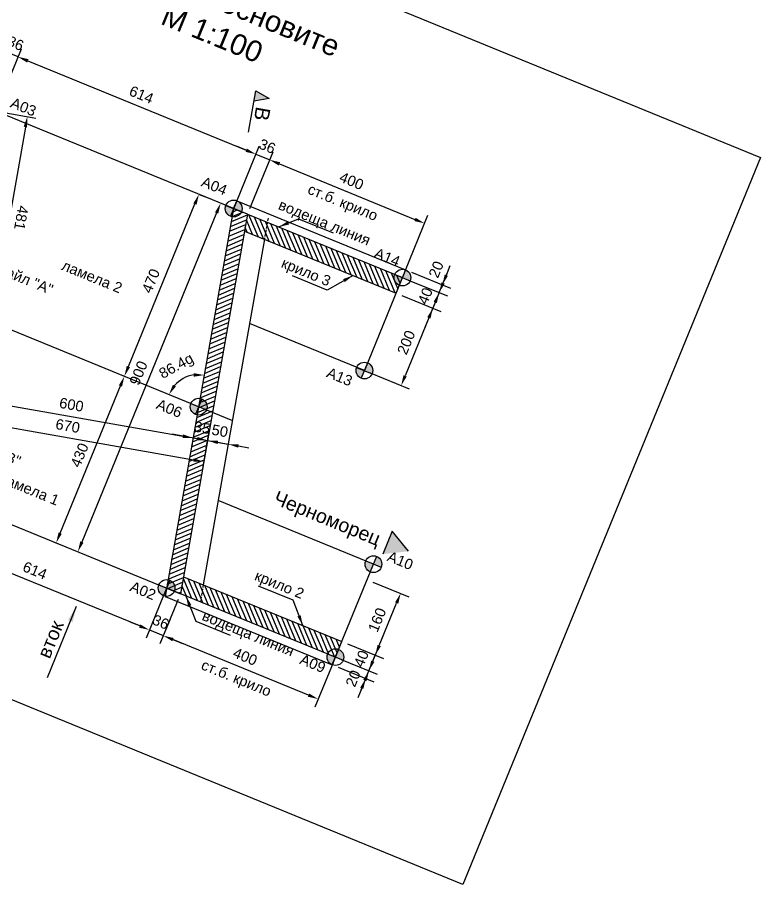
# Model space of a CAD drawing. Header units: centimetres. Extents: x 8495135 to 959133560, y 4530079 to 463453963.
# Drawn here: x 959127016 to 959128792, y 463411505 to 463413578 of the extents above; entities that cross this region are included whole.
import ezdxf
from ezdxf.enums import TextEntityAlignment as Align

# ---------------------------------------------------------------- set-up
doc = ezdxf.new("R2010")
doc.units = ezdxf.units.CM
doc.header["$LTSCALE"] = 0.1
doc.linetypes.add('CONTINU', pattern=[0])
doc.linetypes.add('HIDDEN', pattern=[9.525, 6.35, -3.175])
for name, color, linetype in [('br_dimension', 1, 'Continuous'), ('br_hatch', 9, 'Continuous'), ('br_hatch_dark', 8, 'Continuous'), ('br_view_yellow', 2, 'Continuous')]:
    doc.layers.add(name, color=color, linetype=linetype)
doc.layers.add('br_text', color=2, linetype='Continuous', lineweight=35)
doc.styles.add('1-10 cm', font='arial.ttf', dxfattribs={"height": 2.5})
doc.styles.add('1-50 cm', font='arial.ttf', dxfattribs={"height": 12.5})
doc.styles.add('MM 1 to 150', font='arial.ttf', dxfattribs={"height": 37.5})
doc.styles.add('MM_ARIAL', font='arial.ttf')
doc.dimstyles.new('MM DIM 1 to 100', dxfattribs={"dimscale": 10, "dimtxt": 2.5, "dimasz": 2.5, "dimexe": 2.1, "dimexo": 1.5, "dimgap": 1.5, "dimtad": 1, "dimdec": 0, "dimdsep": 46, "dimtxsty": 'MM_ARIAL', "dimcen": 3, "dimclrd": 1, "dimclre": 1, "dimclrt": 7, "dimaunit": 2, "dimadec": 1, "dimazin": 0, "dimtp": 100, "dimtm": 3, "dimtfac": 1, "dimtdec": 0, "dimtix": 1, "dimtmove": 0, "dimatfit": 3, "dimfxl": 0, "dimtolj": 1, "dimtzin": 0, "dimarcsym": 0})
doc.dimstyles.new('MM DIM 1 to 150', dxfattribs={"dimscale": 15, "dimtxt": 2.5, "dimasz": 2.5, "dimexe": 2.1, "dimexo": 1.5, "dimgap": 1.5, "dimtad": 1, "dimdec": 0, "dimdsep": 46, "dimtxsty": 'MM_ARIAL', "dimcen": 3, "dimclrd": 1, "dimclre": 1, "dimclrt": 7, "dimaunit": 2, "dimadec": 1, "dimazin": 0, "dimtp": 100, "dimtm": 3, "dimtfac": 1, "dimtdec": 0, "dimtix": 1, "dimtmove": 0, "dimatfit": 3, "dimfxl": 0, "dimtolj": 1, "dimtzin": 0, "dimarcsym": 0})
pattern_1 = [(112.73354268, (968722052.419, 464404713.911), (-9.223120103, -3.864460579), [])]

# ---------------------------------------------------------------- blocks, each defined once
blk = doc.blocks.new('*D1102')
at = {"layer": 'br_hatch', "color": 1, "lineweight": -2, "transparency": 16777216}
for p, q in [((959126844.8, 463412677), (959126848.5, 463412698)), ((959126869.5, 463412672.9), (959127411.1, 463412577.3)), ((959127433.1, 463412558.1), (959127432.1, 463412552.2))]:
    blk.add_line(p, q, dxfattribs=at)
at = {"layer": 'br_hatch', "color": 1, "transparency": 16777216}
for points in [[(959126870.2, 463412677), (959126868.8, 463412668.8), (959126844.9, 463412677.3)], [(959127411.8, 463412581.4), (959127410.4, 463412573.2), (959127435.7, 463412572.9)]]:
    blk.add_solid(points, dxfattribs=at)
at = {"layer": 'br_hatch', "color": 7, "transparency": 16777216, "insert": (959127145.1, 463412652.4), "char_height": 25, "attachment_point": 5, "rotation": 349.9818, "style": 'MM_ARIAL'}
blk.add_mtext('\\A1;600', dxfattribs=at)
blk = doc.blocks.new('*D1103')
at = {"layer": 'br_hatch', "color": 1, "lineweight": -2, "transparency": 16777216}
for p, q in [((959127411.1, 463412577.3), (959127386.5, 463412581.6)), ((959127467.2, 463412549.6), (959127473.9, 463412587.5)), ((959127433.1, 463412558.1), (959127432.1, 463412552.2)), ((959127435.7, 463412572.9), (959127470.2, 463412566.8)), ((959127494.8, 463412562.5), (959127519.4, 463412558.1))]:
    blk.add_line(p, q, dxfattribs=at)
at = {"layer": 'br_hatch', "color": 1, "transparency": 16777216}
for points in [[(959127411.8, 463412581.4), (959127410.4, 463412573.2), (959127435.7, 463412572.9)], [(959127495.5, 463412566.6), (959127494.1, 463412558.4), (959127470.2, 463412566.8)]]:
    blk.add_solid(points, dxfattribs=at)
at = {"layer": 'br_hatch', "color": 7, "transparency": 16777216, "insert": (959127457.8, 463412597.2), "char_height": 25, "attachment_point": 5, "rotation": 349.9818, "style": 'MM_ARIAL'}
blk.add_mtext('\\A1;35', dxfattribs=at)
blk = doc.blocks.new('*D1104')
at = {"layer": 'br_hatch', "color": 1, "lineweight": -2, "transparency": 16777216}
for p, q in [((959127399.9, 463412186.9), (959127356.5, 463412081)), ((959127711.5, 463411958.3), (959127387.6, 463412090.9)), ((959127770, 463412035.3), (959127726.7, 463411929.4))]:
    blk.add_line(p, q, dxfattribs=at)
at = {"layer": 'br_hatch', "color": 1, "transparency": 16777216}
for points in [[(959127389.2, 463412094.8), (959127386, 463412087.1), (959127364.5, 463412100.4)], [(959127713.1, 463411962.2), (959127709.9, 463411954.5), (959127734.6, 463411948.9)]]:
    blk.add_solid(points, dxfattribs=at)
at = {"layer": 'br_hatch', "color": 7, "transparency": 16777216, "char_height": 25, "attachment_point": 5, "rotation": 337.7335, "style": 'MM_ARIAL'}
for s, insert in [('\\A1;400', (959127560.1, 463412050.3)), ('\\A1;ст.б. крило', (959127537.7, 463411995.7))]:
    blk.add_mtext(s, dxfattribs=dict(at, insert=insert))
blk = doc.blocks.new('*D1105')
at = {"layer": 'br_hatch', "color": 1, "lineweight": -2, "transparency": 16777216}
for p, q in [((959126798.5, 463412433.1), (959126755.2, 463412327.2)), ((959127308.2, 463412123.5), (959126786.3, 463412337.2)), ((959127366.7, 463412200.4), (959127323.4, 463412094.6))]:
    blk.add_line(p, q, dxfattribs=at)
at = {"layer": 'br_hatch', "color": 1, "transparency": 16777216}
for points in [[(959126787.8, 463412341), (959126784.7, 463412333.3), (959126763.1, 463412346.6)], [(959127309.8, 463412127.3), (959127306.6, 463412119.6), (959127331.3, 463412114)]]:
    blk.add_solid(points, dxfattribs=at)
at = {"layer": 'br_hatch', "color": 7, "transparency": 16777216, "insert": (959127057.7, 463412256), "char_height": 25, "attachment_point": 5, "rotation": 337.7335, "style": 'MM_ARIAL'}
blk.add_mtext('\\A1;614', dxfattribs=at)
blk = doc.blocks.new('*D1108')
at = {"layer": 'br_hatch', "color": 1, "lineweight": -2, "transparency": 16777216}
for p, q in [((959126937, 463413381.3), (959126992.3, 463413516.4)), ((959126961.2, 463413506.5), (959126938, 463413515.9)), ((959126970.1, 463413367.8), (959127025.4, 463413502.9)), ((959127017.4, 463413483.4), (959126984.3, 463413497)), ((959127040.6, 463413474), (959127063.7, 463413464.5))]:
    blk.add_line(p, q, dxfattribs=at)
at = {"layer": 'br_hatch', "color": 1, "transparency": 16777216}
for points in [[(959126962.7, 463413510.3), (959126959.6, 463413502.6), (959126984.3, 463413497)], [(959127042.2, 463413477.8), (959127039, 463413470.1), (959127017.4, 463413483.4)]]:
    blk.add_solid(points, dxfattribs=at)
at = {"layer": 'br_hatch', "color": 7, "transparency": 16777216, "insert": (959127011.4, 463413515.9), "char_height": 25, "attachment_point": 5, "rotation": 337.7335, "style": 'MM_ARIAL'}
blk.add_mtext('\\A1;36', dxfattribs=at)
blk = doc.blocks.new('*D1109')
at = {"layer": 'br_hatch', "color": 1, "lineweight": -2, "transparency": 16777216}
for p, q in [((959126970.1, 463413367.8), (959127025.5, 463413503.2)), ((959127040.7, 463413474.3), (959127562.6, 463413260.6)), ((959127538.3, 463413135.1), (959127593.7, 463413270.5))]:
    blk.add_line(p, q, dxfattribs=at)
at = {"layer": 'br_hatch', "color": 1, "transparency": 16777216}
for points in [[(959127042.3, 463413478.1), (959127039.1, 463413470.4), (959127017.6, 463413483.8)], [(959127564.2, 463413264.4), (959127561.1, 463413256.7), (959127585.8, 463413251.1)]]:
    blk.add_solid(points, dxfattribs=at)
at = {"layer": 'br_hatch', "color": 7, "transparency": 16777216, "insert": (959127312.2, 463413393.1), "char_height": 25, "attachment_point": 5, "rotation": 337.7335, "style": 'MM_ARIAL'}
blk.add_mtext('\\A1;614', dxfattribs=at)
blk = doc.blocks.new('*D1110')
at = {"layer": 'br_hatch', "color": 1, "lineweight": -2, "transparency": 16777216}
for p, q in [((959127538.3, 463413135.1), (959127593.7, 463413270.5)), ((959127562.6, 463413260.6), (959127539.5, 463413270.1)), ((959127571.4, 463413121.6), (959127626.9, 463413257)), ((959127585.8, 463413251.1), (959127618.9, 463413237.5)), ((959127642.1, 463413228.1), (959127665.2, 463413218.6))]:
    blk.add_line(p, q, dxfattribs=at)
at = {"layer": 'br_hatch', "color": 1, "transparency": 16777216}
for points in [[(959127564.2, 463413264.4), (959127561.1, 463413256.7), (959127585.8, 463413251.1)], [(959127643.6, 463413231.9), (959127640.5, 463413224.2), (959127618.9, 463413237.5)]]:
    blk.add_solid(points, dxfattribs=at)
at = {"layer": 'br_hatch', "color": 7, "transparency": 16777216, "insert": (959127612.9, 463413270), "char_height": 25, "attachment_point": 5, "rotation": 337.7335, "style": 'MM_ARIAL'}
blk.add_mtext('\\A1;36', dxfattribs=at)
blk = doc.blocks.new('*D1111')
at = {"layer": 'br_hatch', "color": 1, "lineweight": -2, "transparency": 16777216}
for p, q in [((959127571.4, 463413121.6), (959127626.8, 463413256.7)), ((959127642, 463413227.8), (959127965.9, 463413095.2)), ((959127941.6, 463412970), (959127996.9, 463413105.2))]:
    blk.add_line(p, q, dxfattribs=at)
at = {"layer": 'br_hatch', "color": 1, "transparency": 16777216}
for points in [[(959127643.5, 463413231.7), (959127640.4, 463413224), (959127618.8, 463413237.3)], [(959127967.4, 463413099.1), (959127964.3, 463413091.3), (959127989, 463413085.7)]]:
    blk.add_solid(points, dxfattribs=at)
at = {"layer": 'br_hatch', "color": 7, "transparency": 16777216, "char_height": 25, "attachment_point": 5, "rotation": 337.7335, "style": 'MM_ARIAL'}
for s, insert in [('\\A1;400', (959127814.4, 463413187.2)), ('\\A1;ст.б. крило', (959127792.1, 463413132.6))]:
    blk.add_mtext(s, dxfattribs=dict(at, insert=insert))
blk = doc.blocks.new('*D1098')
at = {"layer": 'br_hatch', "color": 1, "lineweight": -2, "transparency": 16777216}
for p, q in [((959126809.1, 463412676), (959126797.8, 463412611.9)), ((959126826.1, 463412628.2), (959127436.6, 463412520.3)), ((959127468.9, 463412559.5), (959127457.6, 463412495.3))]:
    blk.add_line(p, q, dxfattribs=at)
at = {"layer": 'br_hatch', "color": 1, "transparency": 16777216}
for points in [[(959126826.8, 463412632.3), (959126825.3, 463412624.1), (959126801.4, 463412632.5)], [(959127437.3, 463412524.4), (959127435.9, 463412516.2), (959127461.2, 463412516)]]:
    blk.add_solid(points, dxfattribs=at)
at = {"layer": 'br_hatch', "color": 7, "transparency": 16777216, "insert": (959127136.2, 463412601.6), "char_height": 25, "attachment_point": 5, "rotation": 349.9818, "style": 'MM_ARIAL'}
blk.add_mtext('\\A1;670', dxfattribs=at)
blk = doc.blocks.new('*D1100')
at = {"layer": 'br_hatch', "color": 1, "lineweight": -2, "transparency": 16777216}
for p, q in [((959127265.1, 463412722.9), (959127291, 463412712.4)), ((959127118.1, 463412345.5), (959127262.1, 463412697.2)), ((959127102.2, 463412325), (959127128, 463412314.4))]:
    blk.add_line(p, q, dxfattribs=at)
at = {"layer": 'br_hatch', "color": 1, "transparency": 16777216}
for points in [[(959127258.2, 463412698.8), (959127265.9, 463412695.6), (959127271.5, 463412720.3)], [(959127114.2, 463412347.1), (959127121.9, 463412343.9), (959127108.6, 463412322.3)]]:
    blk.add_solid(points, dxfattribs=at)
at = {"layer": 'br_hatch', "color": 7, "transparency": 16777216, "insert": (959127164.4, 463412531.8), "char_height": 25, "attachment_point": 5, "rotation": 67.7335, "style": 'MM_ARIAL'}
blk.add_mtext('\\A1;430', dxfattribs=at)
blk = doc.blocks.new('*U1015')
at = {"linetype": 'CONTINU', "ltscale": 0.5}
blk.add_hatch(color=256, dxfattribs=at).paths.add_polyline_path([(87.5, 35), (100, 0), (75, 0)])
at = {"lineweight": -3, "ltscale": 0.5}
for p, q in [((87.5, 35), (75, 0)), ((100, 0), (87.5, 35))]:
    blk.add_line(p, q, dxfattribs=at)
at = {"ltscale": 0.5}
blk.add_line((0, 0), (100, 0), dxfattribs=at)
at = {"color": 7, "ltscale": 0.5, "style": '1-50 cm'}
blk.add_attdef('1', text='', height=35, dxfattribs=at).set_placement((48.3, 24.7), align=Align.MIDDLE_CENTER)
blk = doc.blocks.new('*D1099')
at = {"layer": 'br_hatch', "color": 1, "lineweight": -2, "transparency": 16777216}
for p, q in [((959127366.7, 463412200.4), (959127323.4, 463412094.6)), ((959127308.2, 463412123.5), (959127285, 463412132.9)), ((959127380.5, 463412139.6), (959127356.5, 463412081)), ((959127331.3, 463412114), (959127364.5, 463412100.4)), ((959127387.6, 463412090.9), (959127410.7, 463412081.5))]:
    blk.add_line(p, q, dxfattribs=at)
at = {"layer": 'br_hatch', "color": 1, "transparency": 16777216}
for points in [[(959127309.8, 463412127.3), (959127306.6, 463412119.6), (959127331.3, 463412114)], [(959127389.2, 463412094.8), (959127386, 463412087.1), (959127364.5, 463412100.4)]]:
    blk.add_solid(points, dxfattribs=at)
at = {"layer": 'br_hatch', "color": 7, "transparency": 16777216, "insert": (959127358.4, 463412132.9), "char_height": 25, "attachment_point": 5, "rotation": 337.7335, "style": 'MM_ARIAL'}
blk.add_mtext('\\A1;36', dxfattribs=at)
blk = doc.blocks.new('*U1116')
at = {"layer": 'br_dimension', "ltscale": 0.5}
for points in [[(-20, 0, 0.414214), (0, -20), (0, 0)], [(20, 0, 0.414214), (0, 20), (0, 0)]]:
    blk.add_hatch(color=256, dxfattribs=at).paths.add_polyline_path(points)
for p, q in [((-20, 0), (20, 0)), ((0, 20), (0, -20))]:
    blk.add_line(p, q, dxfattribs=at)
blk.add_circle((0, 0), 20, dxfattribs=at)
at = {"layer": 'br_dimension', "linetype": 'CONTINU', "ltscale": 0.5, "style": '1-10 cm'}
blk.add_attdef('KM', (26.1, 21.9), '', height=25, dxfattribs=at)
blk = doc.blocks.new('*U1115')
at = {"layer": 'br_dimension', "ltscale": 0.5}
for points in [[(-20, 0, 0.414214), (0, -20), (0, 0)], [(20, 0, 0.414214), (0, 20), (0, 0)]]:
    blk.add_hatch(color=256, dxfattribs=at).paths.add_polyline_path(points)
for p, q in [((-20, 0), (20, 0)), ((0, 20), (0, -20))]:
    blk.add_line(p, q, dxfattribs=at)
blk.add_circle((0, 0), 20, dxfattribs=at)
at = {"layer": 'br_dimension', "linetype": 'CONTINU', "ltscale": 0.5, "style": '1-10 cm'}
blk.add_attdef('KM', (-94.4, 19.9), '', height=25, dxfattribs=at)
blk = doc.blocks.new('*U1113')
at = {"layer": 'br_dimension', "ltscale": 0.5}
for points in [[(-20, 0, 0.414214), (0, -20), (0, 0)], [(20, 0, 0.414214), (0, 20), (0, 0)]]:
    blk.add_hatch(color=256, dxfattribs=at).paths.add_polyline_path(points)
for p, q in [((-20, 0), (20, 0)), ((0, 20), (0, -20))]:
    blk.add_line(p, q, dxfattribs=at)
blk.add_circle((0, 0), 20, dxfattribs=at)
at = {"layer": 'br_dimension', "linetype": 'CONTINU', "ltscale": 0.5, "style": '1-10 cm'}
blk.add_attdef('KM', (-80.8, -39.6), '', height=25, dxfattribs=at)
blk = doc.blocks.new('*U1120')
at = {"layer": 'br_dimension', "ltscale": 0.5}
for points in [[(-20, 0, 0.414214), (0, -20), (0, 0)], [(20, 0, 0.414214), (0, 20), (0, 0)]]:
    blk.add_hatch(color=256, dxfattribs=at).paths.add_polyline_path(points)
for p, q in [((-20, 0), (20, 0)), ((0, 20), (0, -20))]:
    blk.add_line(p, q, dxfattribs=at)
blk.add_circle((0, 0), 20, dxfattribs=at)
at = {"layer": 'br_dimension', "linetype": 'CONTINU', "ltscale": 0.5, "style": '1-10 cm'}
blk.add_attdef('KM', (-75.3, -47.1), '', height=25, dxfattribs=at)
blk = doc.blocks.new('*U1114')
at = {"layer": 'br_dimension', "ltscale": 0.5}
for points in [[(-20, 0, 0.414214), (0, -20), (0, 0)], [(20, 0, 0.414214), (0, 20), (0, 0)]]:
    blk.add_hatch(color=256, dxfattribs=at).paths.add_polyline_path(points)
for p, q in [((-20, 0), (20, 0)), ((0, 20), (0, -20))]:
    blk.add_line(p, q, dxfattribs=at)
blk.add_circle((0, 0), 20, dxfattribs=at)
at = {"layer": 'br_dimension', "linetype": 'CONTINU', "ltscale": 0.5, "style": '1-10 cm'}
blk.add_attdef('KM', (25.1, 19.8), '', height=25, dxfattribs=at)
blk = doc.blocks.new('*U1122')
at = {"layer": 'br_dimension', "ltscale": 0.5}
for points in [[(-20, 0, 0.414214), (0, -20), (0, 0)], [(20, 0, 0.414214), (0, 20), (0, 0)]]:
    blk.add_hatch(color=256, dxfattribs=at).paths.add_polyline_path(points)
for p, q in [((-20, 0), (20, 0)), ((0, 20), (0, -20))]:
    blk.add_line(p, q, dxfattribs=at)
blk.add_circle((0, 0), 20, dxfattribs=at)
at = {"layer": 'br_dimension', "linetype": 'CONTINU', "ltscale": 0.5, "style": '1-10 cm'}
blk.add_attdef('KM', (-83.2, 18.9), '', height=25, dxfattribs=at)
blk = doc.blocks.new('*U1124')
at = {"layer": 'br_dimension', "ltscale": 0.5}
for points in [[(-20, 0, 0.414214), (0, -20), (0, 0)], [(20, 0, 0.414214), (0, 20), (0, 0)]]:
    blk.add_hatch(color=256, dxfattribs=at).paths.add_polyline_path(points)
for p, q in [((-20, 0), (20, 0)), ((0, 20), (0, -20))]:
    blk.add_line(p, q, dxfattribs=at)
blk.add_circle((0, 0), 20, dxfattribs=at)
at = {"layer": 'br_dimension', "linetype": 'CONTINU', "ltscale": 0.5, "style": '1-10 cm'}
blk.add_attdef('KM', (-80.2, -48.6), '', height=25, dxfattribs=at)
blk = doc.blocks.new('*D1118')
at = {"layer": 'br_hatch', "color": 1, "lineweight": -2, "transparency": 16777216}
for p, q in [((959127804.7, 463412080.5), (959127890.4, 463412045.5)), ((959127880.4, 463412076.6), (959127889.9, 463412099.7)), ((959127789.6, 463412043.5), (959127875.2, 463412008.5)), ((959127855.8, 463412016.4), (959127870.9, 463412053.4)), ((959127846.3, 463411993.3), (959127836.8, 463411970.1))]:
    blk.add_line(p, q, dxfattribs=at)
at = {"layer": 'br_hatch', "color": 1, "transparency": 16777216}
for points in [[(959127876.5, 463412078.1), (959127884.3, 463412075), (959127870.9, 463412053.4)], [(959127842.4, 463411994.9), (959127850.2, 463411991.7), (959127855.8, 463412016.4)]]:
    blk.add_solid(points, dxfattribs=at)
at = {"layer": 'br_hatch', "color": 7, "transparency": 16777216, "insert": (959127837.7, 463412045.4), "char_height": 25, "attachment_point": 5, "rotation": 67.7335, "style": 'MM_ARIAL'}
blk.add_mtext('\\A1;40', dxfattribs=at)
blk = doc.blocks.new('*D1119')
at = {"layer": 'br_hatch', "color": 1, "lineweight": -2, "transparency": 16777216}
for p, q in [((959127865.4, 463412228.6), (959127951, 463412193.5)), ((959127880.4, 463412076.6), (959127922.1, 463412178.4)), ((959127804.7, 463412080.5), (959127890.4, 463412045.5))]:
    blk.add_line(p, q, dxfattribs=at)
at = {"layer": 'br_hatch', "color": 1, "transparency": 16777216}
for points in [[(959127918.2, 463412179.9), (959127925.9, 463412176.8), (959127931.6, 463412201.5)], [(959127876.5, 463412078.1), (959127884.3, 463412075), (959127870.9, 463412053.4)]]:
    blk.add_solid(points, dxfattribs=at)
at = {"layer": 'br_hatch', "color": 7, "transparency": 16777216, "insert": (959127875.5, 463412138), "char_height": 25, "attachment_point": 5, "rotation": 67.7335, "style": 'MM_ARIAL'}
blk.add_mtext('\\A1;160', dxfattribs=at)
blk = doc.blocks.new('*D1121')
at = {"layer": 'br_hatch', "color": 1, "lineweight": -2, "transparency": 16777216}
for p, q in [((959127949.8, 463412950.4), (959128043.2, 463412912.2)), ((959128033.2, 463412943.3), (959128042.7, 463412966.4)), ((959127934.6, 463412913.4), (959128028, 463412875.2)), ((959128023.7, 463412920.2), (959128008.6, 463412883.1)), ((959127999.1, 463412860), (959127989.6, 463412836.9))]:
    blk.add_line(p, q, dxfattribs=at)
at = {"layer": 'br_hatch', "color": 1, "transparency": 16777216}
for points in [[(959128029.4, 463412944.9), (959128037.1, 463412941.7), (959128023.7, 463412920.2)], [(959127995.3, 463412861.6), (959128003, 463412858.4), (959128008.6, 463412883.1)]]:
    blk.add_solid(points, dxfattribs=at)
at = {"layer": 'br_hatch', "color": 7, "transparency": 16777216, "insert": (959127990.5, 463412912.2), "char_height": 25, "attachment_point": 5, "rotation": 67.7335, "style": 'MM_ARIAL'}
blk.add_mtext('\\A1;40', dxfattribs=at)
blk = doc.blocks.new('*D1123')
at = {"layer": 'br_hatch', "color": 1, "lineweight": -2, "transparency": 16777216}
for p, q in [((959127934.6, 463412913.4), (959128028, 463412875.2)), ((959127999.1, 463412860), (959127942.3, 463412721.2)), ((959127858.9, 463412728.3), (959127952.2, 463412690.1))]:
    blk.add_line(p, q, dxfattribs=at)
at = {"layer": 'br_hatch', "color": 1, "transparency": 16777216}
for points in [[(959127995.3, 463412861.6), (959128003, 463412858.4), (959128008.6, 463412883.1)], [(959127938.4, 463412722.8), (959127946.1, 463412719.6), (959127932.8, 463412698)]]:
    blk.add_solid(points, dxfattribs=at)
at = {"layer": 'br_hatch', "color": 7, "transparency": 16777216, "insert": (959127945, 463412801.1), "char_height": 25, "attachment_point": 5, "rotation": 67.7335, "style": 'MM_ARIAL'}
blk.add_mtext('\\A1;200', dxfattribs=at)
blk = doc.blocks.new('*D1129')
at = {"layer": 'br_hatch', "color": 1, "lineweight": -2, "transparency": 16777216}
for p, q in [((959127450.3, 463413154.9), (959127469, 463413147.3)), ((959127281, 463412743.5), (959127440.1, 463413132.1)), ((959127265.1, 463412722.9), (959127291, 463412712.4))]:
    blk.add_line(p, q, dxfattribs=at)
at = {"layer": 'br_hatch', "color": 1, "transparency": 16777216}
for points in [[(959127436.3, 463413133.7), (959127444, 463413130.5), (959127449.6, 463413155.2)], [(959127277.2, 463412745), (959127284.9, 463412741.9), (959127271.5, 463412720.3)]]:
    blk.add_solid(points, dxfattribs=at)
at = {"layer": 'br_hatch', "color": 7, "transparency": 16777216, "insert": (959127334.9, 463412948.3), "char_height": 25, "attachment_point": 5, "rotation": 67.7335, "style": 'MM_ARIAL'}
blk.add_mtext('\\A1;470', dxfattribs=at)
blk = doc.blocks.new('*D1130')
at = {"layer": 'br_hatch', "color": 1, "lineweight": -2, "transparency": 16777216}
for p, q in [((959126979.2, 463413351.3), (959127060.1, 463413337)), ((959127035, 463413316), (959126960.1, 463412891.7)), ((959126895.5, 463412877.7), (959126976.4, 463412863.4))]:
    blk.add_line(p, q, dxfattribs=at)
at = {"layer": 'br_hatch', "color": 1, "transparency": 16777216}
for points in [[(959127039.1, 463413315.3), (959127030.9, 463413316.8), (959127039.4, 463413340.6)], [(959126964.2, 463412891), (959126956, 463412892.4), (959126955.7, 463412867.1)]]:
    blk.add_solid(points, dxfattribs=at)
at = {"layer": 'br_hatch', "color": 7, "transparency": 16777216, "insert": (959127024.9, 463413099), "char_height": 25, "attachment_point": 5, "rotation": 259.9818, "style": 'MM_ARIAL'}
blk.add_mtext('\\A1;481', dxfattribs=at)
blk = doc.blocks.new('*D1132')
at = {"layer": 'br_hatch', "color": 1, "lineweight": -2, "transparency": 16777216}
for p, q in [((959127511.6, 463413129.8), (959127520.9, 463413126)), ((959127492, 463413110.9), (959127169.9, 463412324.2)), ((959127170.6, 463412296.9), (959127179.9, 463412293.1))]:
    blk.add_line(p, q, dxfattribs=at)
at = {"layer": 'br_hatch', "color": 1, "transparency": 16777216}
for points in [[(959127488.1, 463413112.4), (959127495.9, 463413109.3), (959127501.5, 463413134)], [(959127166.1, 463412325.8), (959127173.8, 463412322.7), (959127160.4, 463412301.1)]]:
    blk.add_solid(points, dxfattribs=at)
at = {"layer": 'br_hatch', "color": 7, "transparency": 16777216, "insert": (959127305.3, 463412728.1), "char_height": 25, "attachment_point": 5, "rotation": 67.7335, "style": 'MM_ARIAL'}
blk.add_mtext('\\A1;900', dxfattribs=at)
blk = doc.blocks.new('*U1142')
at = {"layer": 'br_dimension', "ltscale": 0.5}
for points in [[(-20, 0, 0.414214), (0, -20), (0, 0)], [(20, 0, 0.414214), (0, 20), (0, 0)]]:
    blk.add_hatch(color=256, dxfattribs=at).paths.add_polyline_path(points)
for p, q in [((-20, 0), (20, 0)), ((0, 20), (0, -20))]:
    blk.add_line(p, q, dxfattribs=at)
blk.add_circle((0, 0), 20, dxfattribs=at)
at = {"layer": 'br_dimension', "linetype": 'CONTINU', "ltscale": 0.5, "style": '1-10 cm'}
blk.add_attdef('KM', (-94.4, -42.8), '', height=25, dxfattribs=at)
blk = doc.blocks.new('*D1134')
at = {"layer": 'br_hatch', "color": 1, "lineweight": -2, "transparency": 16777216}
for p, q in [((959127467.2, 463412549.6), (959127473.9, 463412587.5)), ((959127445.6, 463412571.2), (959127421, 463412575.5)), ((959127470.2, 463412566.8), (959127519.4, 463412558.1)), ((959127516.8, 463412543.4), (959127515.8, 463412537.5)), ((959127544.1, 463412553.8), (959127568.7, 463412549.4))]:
    blk.add_line(p, q, dxfattribs=at)
at = {"layer": 'br_hatch', "color": 1, "transparency": 16777216}
for points in [[(959127446.3, 463412575.3), (959127444.9, 463412567.1), (959127470.2, 463412566.8)], [(959127544.8, 463412557.9), (959127543.3, 463412549.7), (959127519.4, 463412558.1)]]:
    blk.add_solid(points, dxfattribs=at)
at = {"layer": 'br_hatch', "color": 7, "transparency": 16777216, "insert": (959127499.7, 463412589.8), "char_height": 25, "attachment_point": 5, "rotation": 349.9818, "style": 'MM_ARIAL'}
blk.add_mtext('\\A1;50', dxfattribs=at)
blk = doc.blocks.new('*D1137')
at = {"layer": 'br_hatch', "color": 1, "lineweight": -2, "transparency": 16777216}
for p, q in [((959127865.2, 463412039.5), (959127874.7, 463412062.7)), ((959127789.6, 463412043.5), (959127875.2, 463412008.5)), ((959127782, 463412025), (959127867.6, 463411989.9)), ((959127848.2, 463411997.9), (959127855.8, 463412016.4)), ((959127838.7, 463411974.8), (959127829.2, 463411951.6))]:
    blk.add_line(p, q, dxfattribs=at)
at = {"layer": 'br_hatch', "color": 1, "transparency": 16777216}
for points in [[(959127861.4, 463412041.1), (959127869.1, 463412038), (959127855.8, 463412016.4)], [(959127834.9, 463411976.3), (959127842.6, 463411973.2), (959127848.2, 463411997.9)]]:
    blk.add_solid(points, dxfattribs=at)
at = {"layer": 'br_hatch', "color": 7, "transparency": 16777216, "insert": (959127818.1, 463411998.1), "char_height": 25, "attachment_point": 5, "rotation": 67.7335, "style": 'MM_ARIAL'}
blk.add_mtext('\\A1;20', dxfattribs=at)
blk = doc.blocks.new('*D1138')
at = {"layer": 'br_hatch', "color": 1, "lineweight": -2, "transparency": 16777216}
for p, q in [((959128040.8, 463412961.8), (959128050.3, 463412984.9)), ((959127949.8, 463412950.4), (959128043.2, 463412912.2)), ((959127957.4, 463412968.9), (959128050.8, 463412930.7)), ((959128023.7, 463412920.2), (959128031.3, 463412938.7)), ((959128014.3, 463412897), (959128004.8, 463412873.9))]:
    blk.add_line(p, q, dxfattribs=at)
at = {"layer": 'br_hatch', "color": 1, "transparency": 16777216}
for points in [[(959128036.9, 463412963.4), (959128044.6, 463412960.2), (959128031.3, 463412938.7)], [(959128010.4, 463412898.6), (959128018.1, 463412895.4), (959128023.7, 463412920.2)]]:
    blk.add_solid(points, dxfattribs=at)
at = {"layer": 'br_hatch', "color": 7, "transparency": 16777216, "insert": (959128016.5, 463412975.7), "char_height": 25, "attachment_point": 5, "rotation": 67.7335, "style": 'MM_ARIAL'}
blk.add_mtext('\\A1;20', dxfattribs=at)
blk = doc.blocks.new('*D1141')
at = {"layer": 'br_hatch', "color": 1, "lineweight": -2, "transparency": 16777216}
blk.add_arc((959127448.9, 463412647.7), 76.7, 98.7414, 138.974, dxfattribs=at)
at = {"layer": 'br_hatch', "color": 1, "transparency": 16777216}
for points in [[(959127437.3, 463412727.7), (959127437.2, 463412719.3), (959127462.3, 463412723.2)], [(959127394.6, 463412695.8), (959127387.5, 463412700.2), (959127378, 463412676.7)]]:
    blk.add_solid(points, dxfattribs=at)
at = {"layer": 'br_hatch', "color": 7, "transparency": 16777216, "insert": (959127396.9, 463412742.2), "char_height": 25, "attachment_point": 5, "rotation": 28.8577, "style": 'MM_ARIAL'}
blk.add_mtext('\\A1;86.4g', dxfattribs=at)

msp = doc.modelspace()

# ---------------------------------------------------------------- hatches: boundary and pattern name
at = {"layer": 'br_hatch'}
h = msp.add_hatch(dxfattribs=at)
h.set_pattern_fill('_USER,_I', color=256, scale=10, angle=-315, style=2, pattern_type=0)
h.set_pattern_definition([(22.73354268, (968722052.419, 464404713.911), (-3.864460579, 9.223120103), [])])
h.paths.add_polyline_path([(959127372.39, 463412214.33), (959127405.54, 463412200.75), (959127565.75, 463413107.68), (959127565.75, 463413107.68), (959127532.6, 463413121.25)])
h.paths.add_polyline_path([(959126964.41, 463413353.89), (959126931.27, 463413367.46), (959126771.05, 463412460.54), (959126771.05, 463412460.54), (959126804.2, 463412446.97)])
h = msp.add_hatch(dxfattribs=at)
h.set_pattern_fill('_USER,_I', color=256, scale=10, angle=-225, style=2, pattern_type=0)
h.set_pattern_definition(pattern_1)
h.paths.add_polyline_path([(959127605.98, 463413047.98), (959127613.1, 463413088.29), (959127565.75, 463413107.68), (959127558.63, 463413067.37)])
h.paths.add_polyline_path([(959127920.76, 463412919.09), (959127935.92, 463412956.11), (959127613.1, 463413088.29), (959127605.98, 463413047.98)])
h = msp.add_hatch(dxfattribs=at)
h.set_pattern_fill('_USER,_I', color=256, scale=10, angle=-225, style=2, pattern_type=0)
h.set_pattern_definition(pattern_1)
h.paths.add_polyline_path([(959127460.01, 463412221.68), (959127412.66, 463412241.06), (959127405.54, 463412200.75), (959127452.89, 463412181.37)])
h.paths.add_polyline_path([(959127790.87, 463412086.21), (959127460.01, 463412221.68), (959127452.89, 463412181.37), (959127775.71, 463412049.19)])
at = {"layer": 'br_hatch_dark', "ltscale": 0.5}
h = msp.add_hatch(color=256, dxfattribs=at)
h.dxf.hatch_style = 1
h.paths.add_polyline_path([(959127888.69, 463412295.19), (959127911.31, 463412350.43), (959127950.58, 463412302.1)])

# ---------------------------------------------------------------- linework, layer by layer
at = {"layer": 'br_dimension', "linetype": 'HIDDEN', "ltscale": 10}
for p, q in [((959127614.88, 463413098.37), (959127605.98, 463413047.98)), ((959127460.01, 463412221.68), (959127452.89, 463412181.37))]:
    msp.add_line(p, q, dxfattribs=at)
at = {"layer": 'br_dimension'}
msp.add_lwpolyline([(959126390.86, 463414225.91), (959128791.86, 463413242.83), (959128080.45, 463411505.33), (959125679.45, 463412488.41)], close=True, dxfattribs=at)
at = {"layer": 'br_hatch_dark', "ltscale": 0.5}
for p, q in [((959127911.31, 463412350.43), (959127888.69, 463412295.19)), ((959127950.58, 463412302.1), (959127911.31, 463412350.43))]:
    msp.add_line(p, q, dxfattribs=at)
at = {"layer": 'br_view_yellow'}
for p, q in [((959127565.75, 463413107.68), (959126964.41, 463413353.89)), ((959127532.6, 463413121.25), (959127540.18, 463413139.76)), ((959127540.18, 463413139.76), (959127943.5, 463412974.62)), ((959127565.75, 463413107.68), (959127405.54, 463412200.75)), ((959127565.75, 463413107.68), (959127935.92, 463412956.11)), ((959127558.63, 463413067.37), (959127920.76, 463412919.09)), ((959127605.98, 463413047.98), (959127460.01, 463412221.68)), ((959127943.5, 463412974.62), (959127844.98, 463412734.01)), ((959127920.76, 463412919.09), (959127935.92, 463412956.11)), ((959126800.26, 463412913.28), (959127529.44, 463412614.72)), ((959127844.98, 463412734.01), (959127570.37, 463412846.44)), ((959126771.05, 463412460.54), (959127405.54, 463412200.75)), ((959127412.66, 463412241.06), (959127790.87, 463412086.21)), ((959127775.71, 463412049.19), (959127790.87, 463412086.21))]:
    msp.add_line(p, q, dxfattribs=at)
for points in [[(959127532.6, 463413121.25), (959127368.83, 463412194.17), (959127768.13, 463412030.68), (959127866.65, 463412271.29), (959127495.61, 463412423.21)], [(959127372.39, 463412214.33), (959127776.82, 463412048.74)]]:
    msp.add_lwpolyline(points, dxfattribs=at)

# ---------------------------------------------------------------- block references
at = {"layer": 'br_dimension'}
ref = msp.add_blockref('*U1015', (959127568.01, 463413304.06), dxfattribs=dict(at, xscale=-1, rotation=259.9818045271513))
ref.add_attrib('1', 'B', dxfattribs={"layer": '0', "color": 7, "ltscale": 0.5, "height": 35, "rotation": 259.9818, "style": '1-50 cm'}).set_placement((959127600.85, 463413347.29), align=Align.MIDDLE_CENTER)
at = {"layer": 'br_dimension', "rotation": 337.7335426900748}
for name, p, values in [('*U1116', (959126964.41, 463413353.89), {'KM': 'A03'}), ('*U1115', (959127532.6, 463413121.25), {'KM': 'A04'}), ('*U1122', (959127935.92, 463412956.11), {'KM': 'A14'}), ('*U1124', (959127844.98, 463412734.01), {'KM': 'A13'}), ('*U1142', (959127448.95, 463412647.68), {'KM': 'A06'}), ('*U1114', (959127866.65, 463412271.29), {'KM': 'A10'}), ('*U1113', (959127372.39, 463412214.33), {'KM': 'A02'}), ('*U1120', (959127775.71, 463412049.19), {'KM': 'A09'})]:
    msp.add_blockref(name, p, dxfattribs=at).add_auto_attribs(values)

# ---------------------------------------------------------------- texts
at = {"layer": 'br_hatch_dark', "ltscale": 0.5, "style": 'MM 1 to 150'}
msp.add_text('Черноморец', height=33.335, rotation=337.73354, dxfattribs=at).set_placement((959127624.86, 463412416.82))
at = {"layer": 'br_text', "rotation": 337.73354, "style": 'MM 1 to 150'}
for s, insert, char_height, width, attachment_point in [('водеща линия', (959127862.43, 463413055.32), 25.0012, 241.7003, 3), ('Детайл "А"', (959127104.1, 463412938.04), 25.001, 191.0135, 3), ('ламела 2', (959127269.29, 463412941.19), 25.001, 191.0135, 3), ('крило 3', (959127641.16, 463412974.51), 25.001, 241.7003, 7), ('Детайл "B"', (959127026.88, 463412527.68), 25.001, 191.0135, 3), ('{\\fArial|b0|i0|c204|p34;ламела }1', (959127118.67, 463412433.9), 25.0012, 191.0135, 3), ('крило 2', (959127577.54, 463412227.31), 25.001, 241.7003, 7), ('водеща линия', (959127680.12, 463412073.48), 25.0012, 241.7003, 3)]:
    msp.add_mtext(s, dxfattribs=dict(at, insert=insert, char_height=char_height, width=width, attachment_point=attachment_point))
at = {"layer": 'br_view_yellow', "style": 'MM 1 to 150'}
for s, insert, char_height, width, attachment_point, rotation in [('\\pi114.08;План на основите \\P\\pi279.37;M 1:100', (959127147.28, 463413792.6), 50.0025, 757.2727, 1, 337.73354), ('вток', (959127096.87, 463412140.23), 33, 359.3452, 3, 67.73354)]:
    msp.add_mtext(s, dxfattribs=dict(at, insert=insert, char_height=char_height, width=width, attachment_point=attachment_point, rotation=rotation))

# ---------------------------------------------------------------- dimensions: what is measured, and where the dimension line sits
at = {"layer": 'br_hatch'}
for base, p1, p2, angle, picture, middle in [((959126984.3, 463413497), (959126964.41, 463413353.89), (959126931.27, 463413367.46), 337.73354, '*D1108', (959127011.4, 463413515.91)), ((959127585.78, 463413251.12), (959126964.41, 463413353.89), (959127532.6, 463413121.25), 337.73354, '*D1109', (959127312.2, 463413393.13)), ((959127618.92, 463413237.54), (959127532.6, 463413121.25), (959127565.75, 463413107.68), 337.73354, '*D1110', (959127612.87, 463413270.03)), ((959127449.62, 463413155.23), (959127251.25, 463412728.63), (959127436.45, 463413160.62), 67.73354, '*D1129', (959127334.89, 463412948.29)), ((959127160.45, 463412301.11), (959127497.75, 463413135.52), (959127156.73, 463412302.63), 67.73354, '*D1132', (959127305.26, 463412728.07)), ((959128008.58, 463412883.14), (959127935.92, 463412956.11), (959127920.76, 463412919.09), 67.73354, '*D1121', (959127990.47, 463412912.16)), ((959127932.8, 463412698.05), (959127920.76, 463412919.09), (959127844.98, 463412734.01), 67.73354, '*D1123', (959127945, 463412801.11)), ((959127271.54, 463412720.32), (959127088.3, 463412330.65), (959127251.25, 463412728.63), 67.73354, '*D1100', (959127164.37, 463412531.85)), ((959127435.74, 463412572.92), (959126842.23, 463412662.24), (959127435.74, 463412572.92), 169.9818, '*D1102', (959127145.14, 463412652.45)), ((959127470.21, 463412566.83), (959127435.74, 463412572.92), (959127464.55, 463412534.81), 169.9818, '*D1103', (959127457.8, 463412597.22)), ((959126763.12, 463412346.63), (959127372.39, 463412214.33), (959126804.2, 463412446.97), 337.73354, '*D1105', (959127057.73, 463412256.01)), ((959127931.55, 463412201.49), (959127790.87, 463412086.21), (959127851.49, 463412234.28), 67.73354, '*D1119', (959127875.55, 463412137.98)), ((959127364.45, 463412100.42), (959127372.39, 463412214.33), (959127386.19, 463412153.5), 337.73354, '*D1099', (959127358.41, 463412132.91)), ((959127870.93, 463412053.43), (959127775.71, 463412049.19), (959127790.87, 463412086.21), 67.73354, '*D1118', (959127837.66, 463412045.44))]:
    dim = msp.add_linear_dim(base=base, p1=p1, p2=p2, angle=angle, dimstyle='MM DIM 1 to 100', override={"dimtmove": 1}, dxfattribs=at)
    dim.commit()
    dim.dimension.update_dxf_attribs({"geometry": picture, "text_midpoint": middle})
dim = msp.add_aligned_dim(p1=(959126964.41, 463413353.89), p2=(959126880.75, 463412880.32), distance=76.15, dimstyle='MM DIM 1 to 100', override={"dimtmove": 1}, dxfattribs=at)
dim.commit()
dim.dimension.update_dxf_attribs({"geometry": '*D1130', "text_midpoint": (959127024.91, 463413099.03)})
for base, p1, p2, picture, middle in [((959127988.99, 463413085.73), (959127565.75, 463413107.68), (959127935.92, 463412956.11), '*D1111', (959127803.91, 463413161.51)), ((959127364.45, 463412100.42), (959127775.71, 463412049.19), (959127405.54, 463412200.75), '*D1104', (959127549.54, 463412024.64))]:
    dim = msp.add_linear_dim(base=base, p1=p1, p2=p2, angle=337.73354, text='<>\\Xст.б. крило', dimstyle='MM DIM 1 to 100', override={"dimtmove": 1}, dxfattribs=at)
    dim.commit()
    dim.dimension.update_dxf_attribs({"geometry": picture, "text_midpoint": middle})
dim = msp.add_angular_dim_2l(base=(959127397.81, 463412704.84), line1=((959127532.6, 463413121.25), (959127370.61, 463412204.25)), line2=((959126800.26, 463412913.28), (959127529.44, 463412614.72)), dimstyle='MM DIM 1 to 100', override={"dimtmove": 1}, dxfattribs=at)
dim.commit()
dim.dimension.update_dxf_attribs({"geometry": '*D1141', "text_midpoint": (959127396.86, 463412742.2)})
for base, p1, p2, picture, middle in [((959128031.32, 463412938.66), (959127935.92, 463412956.11), (959127943.5, 463412974.62), '*D1138', (959128016.47, 463412975.68)), ((959127855.77, 463412016.41), (959127768.13, 463412030.68), (959127775.71, 463412049.19), '*D1137', (959127818.11, 463411998.11))]:
    dim = msp.add_linear_dim(base=base, p1=p1, p2=p2, angle=67.73354, dimstyle='MM DIM 1 to 100', override={"dimtmove": 2}, dxfattribs=at)
    dim.commit()
    dim.dimension.update_dxf_attribs({"geometry": picture, "text_midpoint": middle, "dimtype": 160})
dim = msp.add_aligned_dim(p1=(959126811.73, 463412690.82), p2=(959127471.52, 463412574.27), distance=-59.19, dimstyle='MM DIM 1 to 100', dxfattribs=at)
dim.commit()
dim.dimension.update_dxf_attribs({"geometry": '*D1098', "text_midpoint": (959127136.16, 463412601.59)})
dim = msp.add_linear_dim(base=(959127519.44, 463412558.13), p1=(959127464.55, 463412534.81), p2=(959127519.44, 463412558.13), angle=169.9818, dimstyle='MM DIM 1 to 100', dxfattribs=at)
dim.commit()
dim.dimension.update_dxf_attribs({"geometry": '*D1134', "text_midpoint": (959127499.65, 463412589.82)})

# ---------------------------------------------------------------- leaders
at = {"layer": 'br_dimension'}
for points in [[(959127640.18, 463413077.2), (959127687.31, 463413096.83), (959127770.02, 463413062.97)], [(959127817.99, 463412961.17), (959127755.87, 463412926.38), (959127673.16, 463412960.24)], [(959127697.8, 463412124.31), (959127674.83, 463412185.14), (959127592.12, 463412219)], [(959127418.65, 463412195.39), (959127441.89, 463412135.23), (959127524.59, 463412101.37)]]:
    msp.add_leader(points, dimstyle='MM DIM 1 to 100', dxfattribs=at)
at = {"layer": 'br_dimension', "color": 1}
msp.add_leader([(959127156.59, 463412169.88), (959127086.8, 463411999.41)], dimstyle='MM DIM 1 to 150', dxfattribs=at)

doc.saveas('drawing.dxf')
